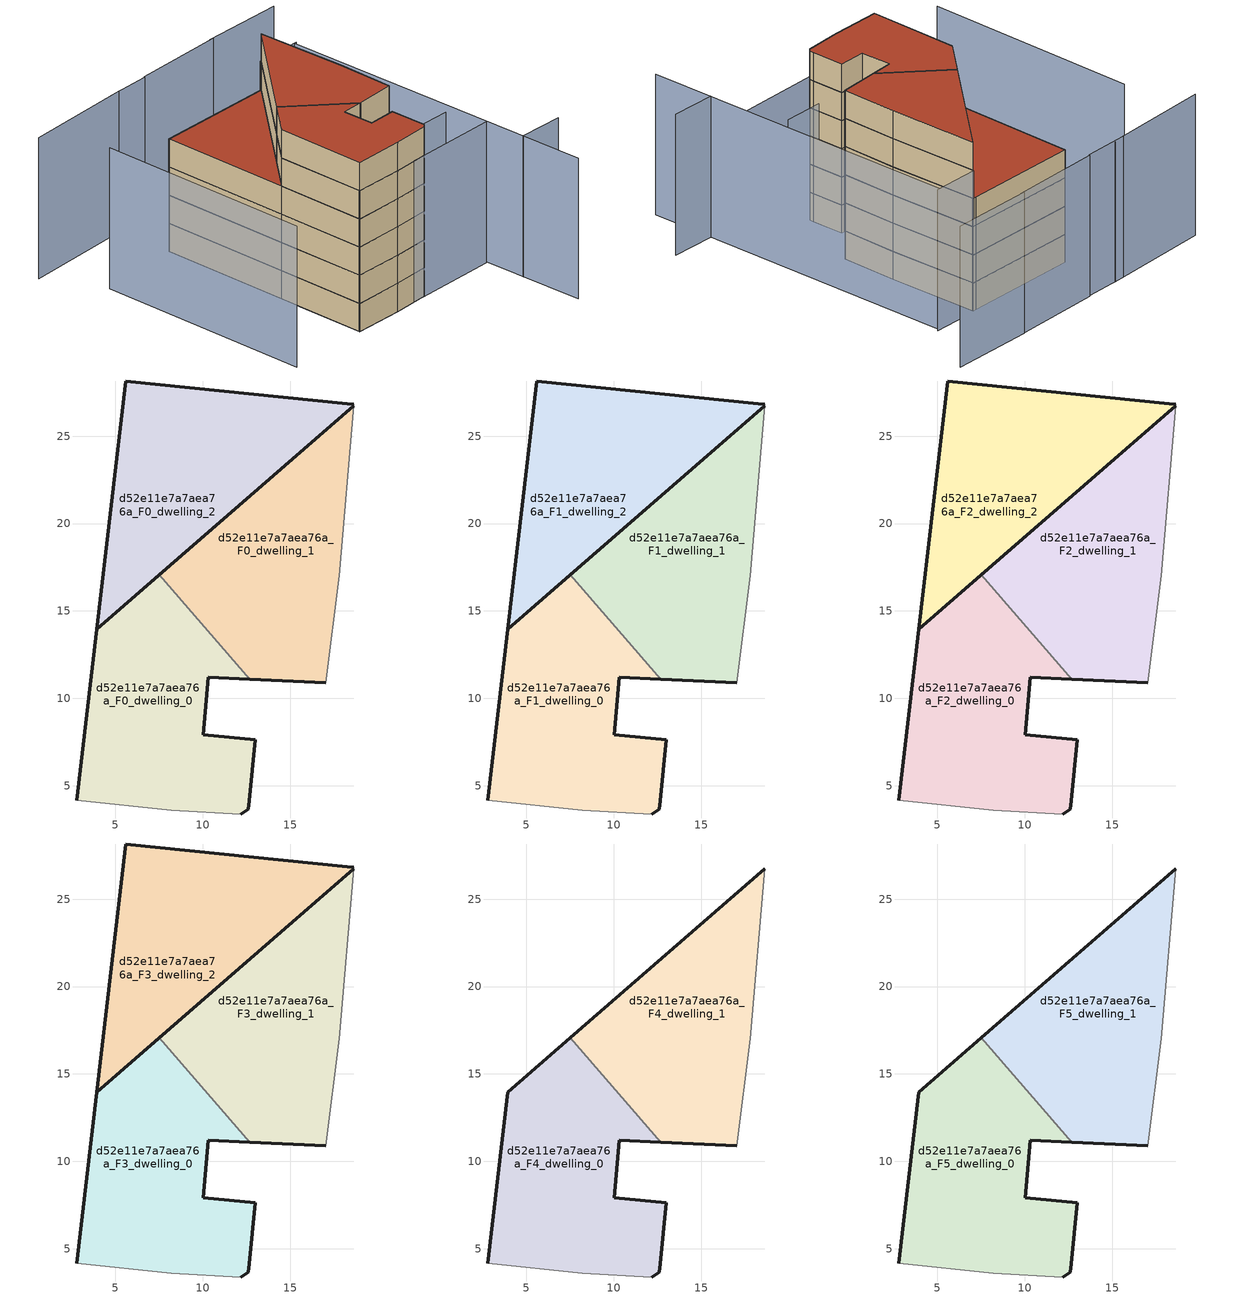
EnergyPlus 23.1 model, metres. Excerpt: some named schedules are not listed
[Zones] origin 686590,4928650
d52e11e7a7aea76a_F0_dwelling_0
 floor ground (EU_floor_Construction): 12.6,3.66 12.65,4.14 12.99,7.64 10.01,7.92 10.31,11.21 12.69,11.09 7.5,17.07 3.93,13.96 2.78,4.18 8.19,3.59 12.17,3.38 z0
 wall outside (EU_wall_Construction): 2.78,4.18 3.93,13.96 7.5,17.07 / 12.69,11.09 10.31,11.21 10.01,7.92 12.99,7.64 12.65,4.14 12.6,3.66 12.17,3.38 z0:3
 wall adiabatic (EU_wall_Construction): 12.17,3.38 8.19,3.59 2.78,4.18 z0:3
 wall to d52e11e7a7aea76a_F0_dwelling_1 (EU_wall_Construction): 7.5,17.07 12.69,11.09 z0:3
d52e11e7a7aea76a_F0_dwelling_1
 floor ground (EU_floor_Construction): 17.04,10.88 17.79,17.01 18.63,26.74 7.5,17.07 12.69,11.09 z0
 wall outside (EU_wall_Construction): 17.04,10.88 12.69,11.09 / 7.5,17.07 18.63,26.74 z0:3
 wall adiabatic (EU_wall_Construction): 18.63,26.74 17.79,17.01 17.04,10.88 z0:3
d52e11e7a7aea76a_F0_dwelling_2
 floor ground (EU_floor_Construction): 18.63,26.74 18.63,26.82 18.25,26.84 5.59,28.16 3.93,13.96 z0
 wall outside (EU_wall_Construction): 18.63,26.74 3.93,13.96 5.59,28.16 18.25,26.84 18.63,26.82 z0:3
 wall adiabatic (EU_wall_Construction): 18.63,26.82 18.63,26.74 z0:3
d52e11e7a7aea76a_F1_dwelling_0
 floor to d52e11e7a7aea76a_F0_dwelling_0 (EU_floor_Construction): 12.6,3.66 12.65,4.14 12.99,7.64 10.01,7.92 10.31,11.21 12.69,11.09 7.5,17.07 3.93,13.96 2.78,4.18 8.19,3.59 12.17,3.38 z3
 wall outside (EU_wall_Construction): 2.78,4.18 3.93,13.96 7.5,17.07 / 12.69,11.09 10.31,11.21 10.01,7.92 12.99,7.64 12.65,4.14 12.6,3.66 12.17,3.38 z3:6
 wall adiabatic (EU_wall_Construction): 12.17,3.38 8.19,3.59 2.78,4.18 z3:6
 wall to d52e11e7a7aea76a_F1_dwelling_1 (EU_wall_Construction): 7.5,17.07 12.69,11.09 z3:6
d52e11e7a7aea76a_F1_dwelling_1
 floor to d52e11e7a7aea76a_F0_dwelling_1 (EU_floor_Construction): 17.04,10.88 17.79,17.01 18.63,26.74 7.5,17.07 12.69,11.09 z3
 wall outside (EU_wall_Construction): 17.04,10.88 12.69,11.09 / 7.5,17.07 18.63,26.74 z3:6
 wall adiabatic (EU_wall_Construction): 18.63,26.74 17.79,17.01 17.04,10.88 z3:6
d52e11e7a7aea76a_F1_dwelling_2
 floor to d52e11e7a7aea76a_F0_dwelling_2 (EU_floor_Construction): 18.63,26.74 18.63,26.82 18.25,26.84 5.59,28.16 3.93,13.96 z3
 wall outside (EU_wall_Construction): 18.63,26.74 3.93,13.96 5.59,28.16 18.25,26.84 18.63,26.82 z3:6
 wall adiabatic (EU_wall_Construction): 18.63,26.82 18.63,26.74 z3:6
d52e11e7a7aea76a_F2_dwelling_0
 floor to d52e11e7a7aea76a_F1_dwelling_0 (EU_floor_Construction): 12.6,3.66 12.65,4.14 12.99,7.64 10.01,7.92 10.31,11.21 12.69,11.09 7.5,17.07 3.93,13.96 2.78,4.18 8.19,3.59 12.17,3.38 z6
 wall outside (EU_wall_Construction): 2.78,4.18 3.93,13.96 7.5,17.07 / 12.69,11.09 10.31,11.21 10.01,7.92 12.99,7.64 12.65,4.14 12.6,3.66 12.17,3.38 z6:9
 wall adiabatic (EU_wall_Construction): 12.17,3.38 8.19,3.59 2.78,4.18 z6:9
 wall to d52e11e7a7aea76a_F2_dwelling_1 (EU_wall_Construction): 7.5,17.07 12.69,11.09 z6:9
d52e11e7a7aea76a_F2_dwelling_1
 floor to d52e11e7a7aea76a_F1_dwelling_1 (EU_floor_Construction): 17.04,10.88 17.79,17.01 18.63,26.74 7.5,17.07 12.69,11.09 z6
 wall outside (EU_wall_Construction): 17.04,10.88 12.69,11.09 / 7.5,17.07 18.63,26.74 z6:9
 wall adiabatic (EU_wall_Construction): 18.63,26.74 17.79,17.01 17.04,10.88 z6:9
d52e11e7a7aea76a_F2_dwelling_2
 floor to d52e11e7a7aea76a_F1_dwelling_2 (EU_floor_Construction): 18.63,26.74 18.63,26.82 18.25,26.84 5.59,28.16 3.93,13.96 z6
 wall outside (EU_wall_Construction): 18.63,26.74 3.93,13.96 5.59,28.16 18.25,26.84 18.63,26.82 z6:9
 wall adiabatic (EU_wall_Construction): 18.63,26.82 18.63,26.74 z6:9
d52e11e7a7aea76a_F3_dwelling_0
 floor to d52e11e7a7aea76a_F2_dwelling_0 (EU_floor_Construction): 12.6,3.66 12.65,4.14 12.99,7.64 10.01,7.92 10.31,11.21 12.69,11.09 7.5,17.07 3.93,13.96 2.78,4.18 8.19,3.59 12.17,3.38 z9
 wall outside (EU_wall_Construction): 2.78,4.18 3.93,13.96 7.5,17.07 / 12.69,11.09 10.31,11.21 10.01,7.92 12.99,7.64 12.65,4.14 12.6,3.66 12.17,3.38 z9:12
 wall adiabatic (EU_wall_Construction): 12.17,3.38 8.19,3.59 2.78,4.18 z9:12
 wall to d52e11e7a7aea76a_F3_dwelling_1 (EU_wall_Construction): 7.5,17.07 12.69,11.09 z9:12
d52e11e7a7aea76a_F3_dwelling_1
 floor to d52e11e7a7aea76a_F2_dwelling_1 (EU_floor_Construction): 17.04,10.88 17.79,17.01 18.63,26.74 7.5,17.07 12.69,11.09 z9
 wall outside (EU_wall_Construction): 17.04,10.88 12.69,11.09 / 7.5,17.07 18.63,26.74 z9:12
 wall adiabatic (EU_wall_Construction): 18.63,26.74 17.79,17.01 17.04,10.88 z9:12
d52e11e7a7aea76a_F3_dwelling_2
 floor to d52e11e7a7aea76a_F2_dwelling_2 (EU_floor_Construction): 18.63,26.74 18.63,26.82 18.25,26.84 5.59,28.16 3.93,13.96 z9
 wall outside (EU_wall_Construction): 18.63,26.74 3.93,13.96 5.59,28.16 18.25,26.84 18.63,26.82 z9:12
 wall adiabatic (EU_wall_Construction): 18.63,26.82 18.63,26.74 z9:12
 roof outside (EU_roof_Construction): 18.63,26.82 18.63,26.74 3.93,13.96 5.59,28.16 18.25,26.84 z12
d52e11e7a7aea76a_F4_dwelling_0
 floor to d52e11e7a7aea76a_F3_dwelling_0 (EU_floor_Construction): 12.6,3.66 12.65,4.14 12.99,7.64 10.01,7.92 10.31,11.21 12.69,11.09 7.5,17.07 3.93,13.96 2.78,4.18 8.19,3.59 12.17,3.38 z12
 wall outside (EU_wall_Construction): 2.78,4.18 3.93,13.96 7.5,17.07 / 12.69,11.09 10.31,11.21 10.01,7.92 12.99,7.64 12.65,4.14 12.6,3.66 12.17,3.38 z12:15
 wall adiabatic (EU_wall_Construction): 12.17,3.38 8.19,3.59 2.78,4.18 z12:15
 wall to d52e11e7a7aea76a_F4_dwelling_1 (EU_wall_Construction): 7.5,17.07 12.69,11.09 z12:15
d52e11e7a7aea76a_F4_dwelling_1
 floor to d52e11e7a7aea76a_F3_dwelling_1 (EU_floor_Construction): 17.04,10.88 17.79,17.01 18.63,26.74 7.5,17.07 12.69,11.09 z12
 wall outside (EU_wall_Construction): 17.04,10.88 12.69,11.09 / 7.5,17.07 18.63,26.74 z12:15
 wall adiabatic (EU_wall_Construction): 18.63,26.74 17.79,17.01 17.04,10.88 z12:15
d52e11e7a7aea76a_F5_dwelling_0
 floor to d52e11e7a7aea76a_F4_dwelling_0 (EU_floor_Construction): 12.6,3.66 12.65,4.14 12.99,7.64 10.01,7.92 10.31,11.21 12.69,11.09 7.5,17.07 3.93,13.96 2.78,4.18 8.19,3.59 12.17,3.38 z15
 wall outside (EU_wall_Construction): 2.78,4.18 3.93,13.96 7.5,17.07 / 12.69,11.09 10.31,11.21 10.01,7.92 12.99,7.64 12.65,4.14 12.6,3.66 12.17,3.38 z15:18
 wall adiabatic (EU_wall_Construction): 12.17,3.38 8.19,3.59 2.78,4.18 z15:18
 wall to d52e11e7a7aea76a_F5_dwelling_1 (EU_wall_Construction): 7.5,17.07 12.69,11.09 z15:18
 roof outside (EU_roof_Construction): 7.5,17.07 12.69,11.09 10.31,11.21 10.01,7.92 12.99,7.64 12.65,4.14 12.6,3.66 12.17,3.38 8.19,3.59 2.78,4.18 3.93,13.96 z18
d52e11e7a7aea76a_F5_dwelling_1
 floor to d52e11e7a7aea76a_F4_dwelling_1 (EU_floor_Construction): 17.04,10.88 17.79,17.01 18.63,26.74 7.5,17.07 12.69,11.09 z15
 wall outside (EU_wall_Construction): 17.04,10.88 12.69,11.09 / 7.5,17.07 18.63,26.74 z15:18
 wall adiabatic (EU_wall_Construction): 18.63,26.74 17.79,17.01 17.04,10.88 z15:18
 roof outside (EU_roof_Construction): 18.63,26.74 17.79,17.01 17.04,10.88 12.69,11.09 7.5,17.07 z18
shading: 2.77,4.18 21.05,2.51 / 20.72,-1.99 25.64,-2.54 / 16.08,7.16 20.36,6.68 / 18.64,26.87 23.73,26.36 / 20.09,-8.81 23.51,26.4 / -3.74,28.36 -6.43,4.91 / 28.49,32.28 19.46,33.28 / 19.88,33.16 9.78,34 / 9.77,33.91 4.9,34.36 / 6.04,34.25 -5.95,35.02 z0:15
[Building]
EU S2 Campaign: North Axis=0; Terrain=City; Solar Distribution=FullExterior
[Site:Location]
Bologna: Latitude=44.5; Longitude=11.25; Time Zone=1; Elevation=37
[SizingPeriod:WeatherFileDays]
AnnualSizingPeriod: Begin Month=1; Begin Day of Month=1; End Month=12; End Day of Month=31; Day of Week for Start Day=Monday; Use Weather File Daylight Saving Period=No; Use Weather File Rain and Snow Indicators=No
[MATERIAL]
EU_InternalMass_Material: Roughness=MediumRough; Thickness=0.1; Conductivity=1; Density=1800; Specific Heat=900; Thermal Absorptance=0.9; Solar Absorptance=0.7; Visible Absorptance=0.7
[MATERIAL:NOMASS] Roughness=MediumRough; Thermal Absorptance=0.9; Solar Absorptance=0.7; Visible Absorptance=0.7
Name | Thermal Resistance
EU_wall_NoMass | 0.905828
EU_roof_NoMass | 0.37593
EU_floor_NoMass | 0.67114
[CONSTRUCTION]
EU_wall_Construction: EU_wall_NoMass
EU_roof_Construction: EU_roof_NoMass
EU_floor_Construction: EU_floor_NoMass
EU_InternalMass_Construction: EU_InternalMass_Material
[ZONE] Type=1; Multiplier=1; Ceiling Height=autocalculate; Floor Area=autocalculate; Part of Total Floor Area=Yes
Name | Volume
d52e11e7a7aea76a_F0_dwelling_0; d52e11e7a7aea76a_F1_dwelling_0; d52e11e7a7aea76a_F2_dwelling_0; d52e11e7a7aea76a_F3_dwelling_0; d52e11e7a7aea76a_F4_dwelling_0; d52e11e7a7aea76a_F5_dwelling_0 | 282.305
d52e11e7a7aea76a_F0_dwelling_1; d52e11e7a7aea76a_F1_dwelling_1; d52e11e7a7aea76a_F2_dwelling_1; d52e11e7a7aea76a_F3_dwelling_1; d52e11e7a7aea76a_F4_dwelling_1; d52e11e7a7aea76a_F5_dwelling_1 | 282.302
d52e11e7a7aea76a_F0_dwelling_2; d52e11e7a7aea76a_F1_dwelling_2; d52e11e7a7aea76a_F2_dwelling_2; d52e11e7a7aea76a_F3_dwelling_2 | 282.314
[INTERNALMASS] Construction=EU_InternalMass_Construction
Name | Zone or ZoneList | Surface Area
d52e11e7a7aea76a_F0_dwelling_0_EU_InternalMass | d52e11e7a7aea76a_F0_dwelling_0 | 94.1003
d52e11e7a7aea76a_F0_dwelling_1_EU_InternalMass | d52e11e7a7aea76a_F0_dwelling_1 | 94.1018
d52e11e7a7aea76a_F0_dwelling_2_EU_InternalMass | d52e11e7a7aea76a_F0_dwelling_2 | 94.1046
d52e11e7a7aea76a_F1_dwelling_0_EU_InternalMass | d52e11e7a7aea76a_F1_dwelling_0 | 94.1003
d52e11e7a7aea76a_F1_dwelling_1_EU_InternalMass | d52e11e7a7aea76a_F1_dwelling_1 | 94.1018
d52e11e7a7aea76a_F1_dwelling_2_EU_InternalMass | d52e11e7a7aea76a_F1_dwelling_2 | 94.1046
d52e11e7a7aea76a_F2_dwelling_0_EU_InternalMass | d52e11e7a7aea76a_F2_dwelling_0 | 94.1003
d52e11e7a7aea76a_F2_dwelling_1_EU_InternalMass | d52e11e7a7aea76a_F2_dwelling_1 | 94.1018
d52e11e7a7aea76a_F2_dwelling_2_EU_InternalMass | d52e11e7a7aea76a_F2_dwelling_2 | 94.1046
d52e11e7a7aea76a_F3_dwelling_0_EU_InternalMass | d52e11e7a7aea76a_F3_dwelling_0 | 94.1003
d52e11e7a7aea76a_F3_dwelling_1_EU_InternalMass | d52e11e7a7aea76a_F3_dwelling_1 | 94.1018
d52e11e7a7aea76a_F3_dwelling_2_EU_InternalMass | d52e11e7a7aea76a_F3_dwelling_2 | 94.1046
d52e11e7a7aea76a_F4_dwelling_0_EU_InternalMass | d52e11e7a7aea76a_F4_dwelling_0 | 141.149
d52e11e7a7aea76a_F4_dwelling_1_EU_InternalMass | d52e11e7a7aea76a_F4_dwelling_1 | 141.154
d52e11e7a7aea76a_F5_dwelling_0_EU_InternalMass | d52e11e7a7aea76a_F5_dwelling_0 | 141.149
d52e11e7a7aea76a_F5_dwelling_1_EU_InternalMass | d52e11e7a7aea76a_F5_dwelling_1 | 141.154
[OTHEREQUIPMENT] Fuel Type=Electricity; Design Level Calculation Method=Watts/Area; Power per Zone Floor Area=1; Fraction Latent=0; Fraction Radiant=0; Fraction Lost=0; Carbon Dioxide Generation Rate=0; EndUse Subcategory=EU_Step8_InternalGains
Name | Zone or ZoneList or Space or SpaceList | Schedule
EU_Step8_InternalGain_d52e11e7a7aea76a_F0_dwelling_0_f000 | d52e11e7a7aea76a_F0_dwelling_0 | EU_Step8_GainSchedule_d52e11e7a7aea76a_F0_dwelling_0_f000
EU_Step8_InternalGain_d52e11e7a7aea76a_F0_dwelling_1_f000 | d52e11e7a7aea76a_F0_dwelling_1 | EU_Step8_GainSchedule_d52e11e7a7aea76a_F0_dwelling_1_f000
EU_Step8_InternalGain_d52e11e7a7aea76a_F0_dwelling_2_f000 | d52e11e7a7aea76a_F0_dwelling_2 | EU_Step8_GainSchedule_d52e11e7a7aea76a_F0_dwelling_2_f000
EU_Step8_InternalGain_d52e11e7a7aea76a_F1_dwelling_0_f000 | d52e11e7a7aea76a_F1_dwelling_0 | EU_Step8_GainSchedule_d52e11e7a7aea76a_F1_dwelling_0_f000
EU_Step8_InternalGain_d52e11e7a7aea76a_F1_dwelling_1_f000 | d52e11e7a7aea76a_F1_dwelling_1 | EU_Step8_GainSchedule_d52e11e7a7aea76a_F1_dwelling_1_f000
EU_Step8_InternalGain_d52e11e7a7aea76a_F1_dwelling_2_f000 | d52e11e7a7aea76a_F1_dwelling_2 | EU_Step8_GainSchedule_d52e11e7a7aea76a_F1_dwelling_2_f000
EU_Step8_InternalGain_d52e11e7a7aea76a_F2_dwelling_0_f000 | d52e11e7a7aea76a_F2_dwelling_0 | EU_Step8_GainSchedule_d52e11e7a7aea76a_F2_dwelling_0_f000
EU_Step8_InternalGain_d52e11e7a7aea76a_F2_dwelling_1_f000 | d52e11e7a7aea76a_F2_dwelling_1 | EU_Step8_GainSchedule_d52e11e7a7aea76a_F2_dwelling_1_f000
EU_Step8_InternalGain_d52e11e7a7aea76a_F2_dwelling_2_f000 | d52e11e7a7aea76a_F2_dwelling_2 | EU_Step8_GainSchedule_d52e11e7a7aea76a_F2_dwelling_2_f000
EU_Step8_InternalGain_d52e11e7a7aea76a_F3_dwelling_0_f000 | d52e11e7a7aea76a_F3_dwelling_0 | EU_Step8_GainSchedule_d52e11e7a7aea76a_F3_dwelling_0_f000
EU_Step8_InternalGain_d52e11e7a7aea76a_F3_dwelling_1_f000 | d52e11e7a7aea76a_F3_dwelling_1 | EU_Step8_GainSchedule_d52e11e7a7aea76a_F3_dwelling_1_f000
EU_Step8_InternalGain_d52e11e7a7aea76a_F3_dwelling_2_f000 | d52e11e7a7aea76a_F3_dwelling_2 | EU_Step8_GainSchedule_d52e11e7a7aea76a_F3_dwelling_2_f000
EU_Step8_InternalGain_d52e11e7a7aea76a_F4_dwelling_0_f000 | d52e11e7a7aea76a_F4_dwelling_0 | EU_Step8_GainSchedule_d52e11e7a7aea76a_F4_dwelling_0_f000
EU_Step8_InternalGain_d52e11e7a7aea76a_F4_dwelling_1_f000 | d52e11e7a7aea76a_F4_dwelling_1 | EU_Step8_GainSchedule_d52e11e7a7aea76a_F4_dwelling_1_f000
EU_Step8_InternalGain_d52e11e7a7aea76a_F5_dwelling_0_f000 | d52e11e7a7aea76a_F5_dwelling_0 | EU_Step8_GainSchedule_d52e11e7a7aea76a_F5_dwelling_0_f000
EU_Step8_InternalGain_d52e11e7a7aea76a_F5_dwelling_1_f000 | d52e11e7a7aea76a_F5_dwelling_1 | EU_Step8_GainSchedule_d52e11e7a7aea76a_F5_dwelling_1_f000
[ZONEVENTILATION:DESIGNFLOWRATE] Schedule=EU_AlwaysOn; Design Flow Rate Calculation Method=AirChanges/Hour; Air Changes per Hour=0.73129; Ventilation Type=Natural; Fan Pressure Rise=0; Fan Total Efficiency=1; Constant Term Coefficient=1; Temperature Term Coefficient=0; Velocity Term Coefficient=0; Velocity Squared Term Coefficient=0; Minimum Indoor Temperature=-100; Maximum Indoor Temperature=100; Delta Temperature=-100; Minimum Outdoor Temperature=-100; Maximum Outdoor Temperature=100; Maximum Wind Speed=40
Name | Zone or ZoneList or Space or SpaceList
EU_ConstantAir_d52e11e7a7aea76a_F0_dwelling_0 | d52e11e7a7aea76a_F0_dwelling_0
EU_ConstantAir_d52e11e7a7aea76a_F0_dwelling_1 | d52e11e7a7aea76a_F0_dwelling_1
EU_ConstantAir_d52e11e7a7aea76a_F0_dwelling_2 | d52e11e7a7aea76a_F0_dwelling_2
EU_ConstantAir_d52e11e7a7aea76a_F1_dwelling_0 | d52e11e7a7aea76a_F1_dwelling_0
EU_ConstantAir_d52e11e7a7aea76a_F1_dwelling_1 | d52e11e7a7aea76a_F1_dwelling_1
EU_ConstantAir_d52e11e7a7aea76a_F1_dwelling_2 | d52e11e7a7aea76a_F1_dwelling_2
EU_ConstantAir_d52e11e7a7aea76a_F2_dwelling_0 | d52e11e7a7aea76a_F2_dwelling_0
EU_ConstantAir_d52e11e7a7aea76a_F2_dwelling_1 | d52e11e7a7aea76a_F2_dwelling_1
EU_ConstantAir_d52e11e7a7aea76a_F2_dwelling_2 | d52e11e7a7aea76a_F2_dwelling_2
EU_ConstantAir_d52e11e7a7aea76a_F3_dwelling_0 | d52e11e7a7aea76a_F3_dwelling_0
EU_ConstantAir_d52e11e7a7aea76a_F3_dwelling_1 | d52e11e7a7aea76a_F3_dwelling_1
EU_ConstantAir_d52e11e7a7aea76a_F3_dwelling_2 | d52e11e7a7aea76a_F3_dwelling_2
EU_ConstantAir_d52e11e7a7aea76a_F4_dwelling_0 | d52e11e7a7aea76a_F4_dwelling_0
EU_ConstantAir_d52e11e7a7aea76a_F4_dwelling_1 | d52e11e7a7aea76a_F4_dwelling_1
EU_ConstantAir_d52e11e7a7aea76a_F5_dwelling_0 | d52e11e7a7aea76a_F5_dwelling_0
EU_ConstantAir_d52e11e7a7aea76a_F5_dwelling_1 | d52e11e7a7aea76a_F5_dwelling_1
[HVACTEMPLATE:THERMOSTAT] Constant Heating Setpoint=20; Constant Cooling Setpoint=50
EU_HeatOnly_d52e11e7a7aea76a_F0_dwelling_0; EU_HeatOnly_d52e11e7a7aea76a_F0_dwelling_1; EU_HeatOnly_d52e11e7a7aea76a_F0_dwelling_2; EU_HeatOnly_d52e11e7a7aea76a_F1_dwelling_0; EU_HeatOnly_d52e11e7a7aea76a_F1_dwelling_1; EU_HeatOnly_d52e11e7a7aea76a_F1_dwelling_2; EU_HeatOnly_d52e11e7a7aea76a_F2_dwelling_0; EU_HeatOnly_d52e11e7a7aea76a_F2_dwelling_1; EU_HeatOnly_d52e11e7a7aea76a_F2_dwelling_2; EU_HeatOnly_d52e11e7a7aea76a_F3_dwelling_0; EU_HeatOnly_d52e11e7a7aea76a_F3_dwelling_1; EU_HeatOnly_d52e11e7a7aea76a_F3_dwelling_2; EU_HeatOnly_d52e11e7a7aea76a_F4_dwelling_0; EU_HeatOnly_d52e11e7a7aea76a_F4_dwelling_1; EU_HeatOnly_d52e11e7a7aea76a_F5_dwelling_0; EU_HeatOnly_d52e11e7a7aea76a_F5_dwelling_1
[HVACTEMPLATE:ZONE:IDEALLOADSAIRSYSTEM]
d52e11e7a7aea76a_F0_dwelling_0: Template Thermostat=EU_HeatOnly_d52e11e7a7aea76a_F0_dwelling_0; System Availability Schedule=EU_AlwaysOn; Maximum Heating Supply Air Temperature=50; Minimum Cooling Supply Air Temperature=13; Maximum Heating Supply Air Humidity Ratio=0.0156; Minimum Cooling Supply Air Humidity Ratio=0.0077; Heating Limit=NoLimit; Cooling Limit=NoLimit; Heating Availability Schedule=EU_AlwaysOn; Cooling Availability Schedule=EU_CoolingOff; Dehumidification Control Type=ConstantSensibleHeatRatio; Cooling Sensible Heat Ratio=0.7; Dehumidification Setpoint=60; Humidification Control Type=None; Humidification Setpoint=30; Outdoor Air Method=None; Outdoor Air Flow Rate per Person=0.00944; Outdoor Air Flow Rate per Zone Floor Area=0; Outdoor Air Flow Rate per Zone=0; Demand Controlled Ventilation Type=None; Outdoor Air Economizer Type=NoEconomizer; Heat Recovery Type=None; Sensible Heat Recovery Effectiveness=0.7; Latent Heat Recovery Effectiveness=0.65
